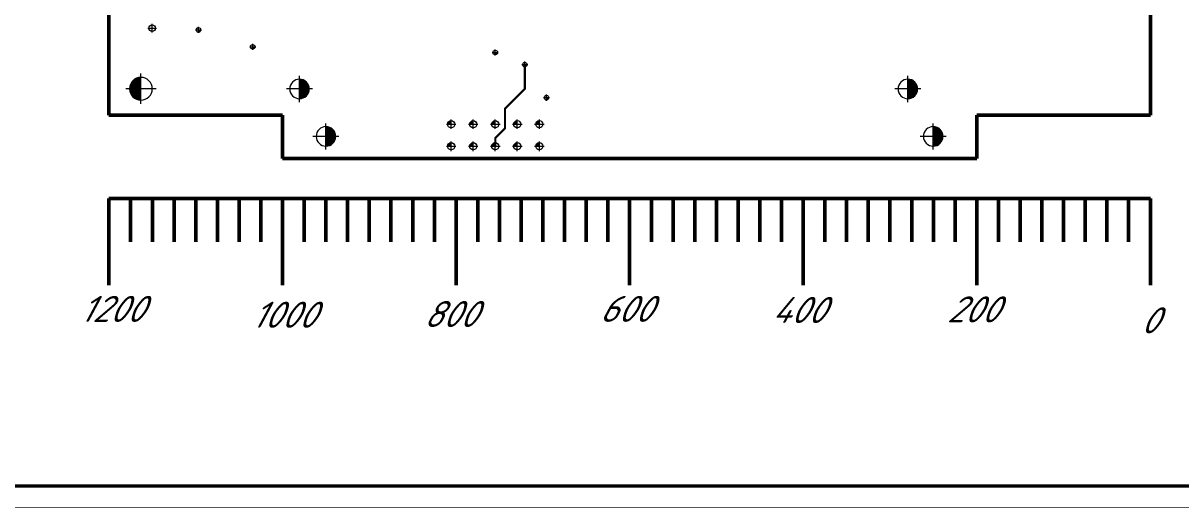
# Paper-space layout 'Layout1' of a CAD drawing. Header units: millimetres. Extents: x 0 to 841, y 0 to 594.
# Drawn here: x 338.3 to 605.1, y 0 to 111.7 of the extents above; entities that cross this region are included whole.
import ezdxf

# ---------------------------------------------------------------- set-up
doc = ezdxf.new("R2010")
doc.units = ezdxf.units.MM
doc.layers.get('0').update_dxf_attribs({"lineweight": 50})
for name, color, linetype in [('BottomLayer', 5, 'Continuous'), ('Mechanical3', 76, 'Continuous'), ('PDF _Геометрия', 7, 'Continuous'), ('PDF _Сплошная заливка', 7, 'Continuous')]:
    doc.layers.add(name, color=color, linetype=linetype)
doc.styles.add('Gost', font='gost.ttf', dxfattribs={"oblique": 15})

psp = doc.layouts.get("Layout1")

# ---------------------------------------------------------------- hatches: boundary and pattern name
at = {"layer": 'PDF _Сплошная заливка', "transparency": 33554559}
for points in [[(379.185, 110.104, -0.4141859), (378.66, 109.58), (378.66, 109.58), (378.66, 109.58), (378.66, 110.104), (378.66, 110.104)], [(391.689, 106.209, -0.4142588), (391.164, 105.684), (391.164, 105.684), (391.164, 105.684), (391.164, 106.209), (391.164, 106.209)], [(447.584, 104.905, -0.414158), (447.059, 104.38), (447.059, 104.38), (447.059, 104.38), (447.059, 104.905), (447.059, 104.905)], [(454.384, 102.105, -0.414158), (453.859, 101.58), (453.859, 101.58), (453.859, 101.58), (453.859, 102.105), (453.859, 102.105)], [(365.39, 99.17, 0.4142185), (362.765, 96.545), (362.765, 96.545), (362.765, 96.545), (365.39, 96.545), (365.39, 96.545)], [(404.192, 96.501, 0.4142051), (401.942, 98.751), (401.942, 98.751), (401.942, 98.751), (401.942, 96.501), (401.942, 96.501)], [(544.398, 96.501, 0.1989376), (543.739, 98.092), (543.739, 98.092, 0.1989376), (542.148, 98.751), (542.148, 98.751), (542.148, 98.751), (542.148, 96.501), (542.148, 96.501)], [(362.765, 96.545, 0.414214), (365.39, 93.92), (365.39, 93.92), (365.39, 93.92), (365.39, 96.545), (365.39, 96.545)], [(401.942, 94.251, 0.4142051), (404.192, 96.501), (404.192, 96.501), (404.192, 96.501), (401.942, 96.501), (401.942, 96.501)], [(542.148, 94.251, 0.1989376), (543.739, 94.91), (543.739, 94.91, 0.1989376), (544.398, 96.501), (544.398, 96.501), (544.398, 96.501), (542.148, 96.501), (542.148, 96.501)], [(459.384, 94.505, -0.4142084), (458.859, 93.98), (458.859, 93.98), (458.859, 93.98), (458.859, 94.505), (458.859, 94.505)], [(436.074, 88.385, -0.4142222), (436.899, 89.21), (436.899, 89.21), (436.899, 89.21), (436.899, 88.385), (436.899, 88.385)], [(441.154, 88.385, -0.4142222), (441.979, 89.21), (441.979, 89.21), (441.979, 89.21), (441.979, 88.385), (441.979, 88.385)], [(446.234, 88.385, -0.4142222), (447.059, 89.21), (447.059, 89.21), (447.059, 89.21), (447.059, 88.385), (447.059, 88.385)], [(451.314, 88.385, -0.4142222), (452.139, 89.21), (452.139, 89.21), (452.139, 89.21), (452.139, 88.385), (452.139, 88.385)], [(456.394, 88.385, -0.4142222), (457.219, 89.21), (457.219, 89.21), (457.219, 89.21), (457.219, 88.385), (457.219, 88.385)], [(410.288, 85.579, 0.4142051), (408.038, 87.829), (408.038, 87.829), (408.038, 87.829), (408.038, 85.579), (408.038, 85.579)], [(408.038, 83.329, 0.4142051), (410.288, 85.579), (410.288, 85.579), (410.288, 85.579), (408.038, 85.579), (408.038, 85.579)], [(550.24, 85.579, 0.4142051), (547.99, 87.829), (547.99, 87.829), (547.99, 87.829), (547.99, 85.579), (547.99, 85.579)], [(547.99, 83.329, 0.4142051), (550.24, 85.579), (550.24, 85.579), (550.24, 85.579), (547.99, 85.579), (547.99, 85.579)], [(436.074, 83.305, -0.4142222), (436.899, 84.13), (436.899, 84.13), (436.899, 84.13), (436.899, 83.305), (436.899, 83.305)], [(441.154, 83.305, -0.4142222), (441.979, 84.13), (441.979, 84.13), (441.979, 84.13), (441.979, 83.305), (441.979, 83.305)], [(446.234, 83.305, -0.4142222), (447.059, 84.13), (447.059, 84.13), (447.059, 84.13), (447.059, 83.305), (447.059, 83.305)], [(451.314, 83.305, -0.4142222), (452.139, 84.13), (452.139, 84.13), (452.139, 84.13), (452.139, 83.305), (452.139, 83.305)], [(456.394, 83.305, -0.4142222), (457.219, 84.13), (457.219, 84.13), (457.219, 84.13), (457.219, 83.305), (457.219, 83.305)]]:
    psp.add_hatch(color=7, dxfattribs=at).paths.add_polyline_path(points)

# ---------------------------------------------------------------- linework, layer by layer
for p, q in [((358.029, 270.5), (358.029, 90.5)), ((598.029, 90.5), (598.029, 270.5)), ((358.029, 90.5), (398.029, 90.5)), ((398.029, 90.5), (398.029, 80.5)), ((558.028, 80.5), (558.029, 90.5)), ((558.029, 90.5), (598.029, 90.5)), ((398.029, 80.5), (558.028, 80.5)), ((358.029, 71.276), (368.029, 71.276)), ((358.029, 71.276), (358.029, 51.276)), ((363.029, 71.276), (363.029, 61.276)), ((368.029, 71.276), (378.029, 71.276)), ((368.029, 71.276), (368.029, 61.276)), ((373.029, 71.276), (373.029, 61.276)), ((378.029, 71.276), (388.029, 71.276)), ((378.029, 71.276), (378.029, 61.276)), ((383.029, 71.276), (383.029, 61.276)), ((388.029, 71.276), (398.029, 71.276)), ((388.029, 71.276), (388.029, 61.276)), ((393.029, 71.276), (393.029, 61.276)), ((398.029, 71.276), (408.029, 71.276)), ((398.029, 71.276), (398.029, 51.276)), ((403.029, 71.276), (403.029, 61.276)), ((408.029, 71.276), (418.029, 71.276)), ((408.029, 71.276), (408.029, 61.276)), ((413.029, 71.276), (413.029, 61.276)), ((418.029, 71.276), (428.029, 71.276)), ((418.029, 71.276), (418.029, 61.276)), ((423.029, 71.276), (423.029, 61.276)), ((428.029, 71.276), (438.029, 71.276)), ((428.029, 71.276), (428.029, 61.276)), ((433.029, 71.276), (433.029, 61.276)), ((438.029, 71.276), (448.029, 71.276)), ((438.029, 71.276), (438.029, 51.276)), ((443.029, 71.276), (443.029, 61.276)), ((448.029, 71.276), (458.029, 71.276)), ((448.029, 71.276), (448.029, 61.276)), ((453.029, 71.276), (453.029, 61.276)), ((458.029, 71.276), (468.029, 71.276)), ((458.029, 71.276), (458.029, 61.276)), ((463.029, 71.276), (463.029, 61.276)), ((468.029, 71.276), (478.029, 71.276)), ((468.029, 71.276), (468.029, 61.276)), ((473.029, 71.276), (473.029, 61.276)), ((478.029, 71.276), (488.029, 71.276)), ((478.029, 71.276), (478.029, 51.276)), ((483.029, 71.276), (483.029, 61.276)), ((488.029, 71.276), (498.029, 71.276)), ((488.029, 71.276), (488.029, 61.276)), ((493.029, 71.276), (493.029, 61.276)), ((498.029, 71.276), (508.029, 71.276)), ((498.029, 71.276), (498.029, 61.276)), ((503.029, 71.276), (503.029, 61.276)), ((508.029, 71.276), (518.029, 71.276)), ((508.029, 71.276), (508.029, 61.276)), ((513.029, 71.276), (513.029, 61.276)), ((518.029, 71.276), (528.029, 71.276)), ((518.029, 71.276), (518.029, 51.276)), ((523.029, 71.276), (523.029, 61.276)), ((528.029, 71.276), (538.029, 71.276)), ((528.029, 71.276), (528.029, 61.276)), ((533.029, 71.276), (533.029, 61.276)), ((538.029, 71.276), (548.029, 71.276)), ((538.029, 71.276), (538.029, 61.276)), ((543.029, 71.276), (543.029, 61.276)), ((548.029, 71.276), (558.029, 71.276)), ((548.029, 71.276), (548.029, 61.276)), ((553.029, 71.276), (553.029, 61.276)), ((558.029, 71.276), (568.029, 71.276)), ((558.029, 71.276), (558.029, 51.276)), ((563.029, 71.276), (563.029, 61.276)), ((568.029, 71.276), (578.029, 71.276)), ((568.029, 71.276), (568.029, 61.276)), ((573.029, 71.276), (573.029, 61.276)), ((578.029, 71.276), (588.029, 71.276)), ((578.029, 71.276), (578.029, 61.276)), ((583.029, 71.276), (583.029, 61.276)), ((588.029, 71.276), (598.029, 71.276)), ((588.029, 71.276), (588.029, 61.276)), ((598.029, 71.276), (593.029, 71.276)), ((593.029, 71.276), (593.029, 61.276)), ((598.029, 71.276), (597.029, 71.276)), ((598.029, 71.276), (598.029, 61.276)), ((598.029, 61.276), (598.029, 51.276))]:
    psp.add_line(p, q)
at = {"lineweight": 50}
for p, q in [((358.029, 90.5), (358.029, 270.5)), ((358.029, 90.5), (358.029, 270.5)), ((598.029, 270.5), (598.029, 90.5)), ((398.029, 90.5), (358.029, 90.5)), ((398.029, 80.5), (398.029, 90.5)), ((558.029, 90.5), (558.028, 80.5)), ((598.029, 90.5), (558.029, 90.5)), ((558.028, 80.5), (398.029, 80.5))]:
    psp.add_line(p, q, dxfattribs=at)
at = {"color": 18, "lineweight": 40, "true_color": 0x000000}
for points, const_width in [([(0.05, 594.007), (841.007, 594.007), (841.007, 0.05), (0.05, 0.05), (0.05, 594.007)], 0.0991), ([(836.05, 5.007), (8.05, 5.007)], 0.749)]:
    psp.add_lwpolyline(points, dxfattribs=dict(at, const_width=const_width))
at = {"layer": 'BottomLayer', "const_width": 0.5}
for points in [[(453.86, 96.504), (453.86, 102.104)], [(453.86, 96.504), (449.31, 91.954)], [(449.31, 87.452), (449.31, 91.954)], [(449.31, 87.452), (447.06, 85.202)], [(447.06, 83.304), (447.06, 85.202)]]:
    psp.add_lwpolyline(points, dxfattribs=at)
at = {"layer": 'BottomLayer', "const_width": 0.25}
for points in [[(453.985, 102.104, -1), (453.735, 102.104, -1)], [(453.985, 96.504, -1), (453.735, 96.504, -1)], [(453.985, 96.504, -1), (453.735, 96.504, -1)], [(449.435, 91.954, -1), (449.185, 91.954, -1)], [(449.435, 91.954, -1), (449.185, 91.954, -1)], [(447.185, 85.202, -1), (446.935, 85.202, -1)], [(447.185, 85.202, -1), (446.935, 85.202, -1)], [(449.435, 87.452, -1), (449.185, 87.452, -1)], [(449.435, 87.452, -1), (449.185, 87.452, -1)], [(447.185, 83.304, -1), (446.935, 83.304, -1)]]:
    psp.add_lwpolyline(points, format="xyb", close=True, dxfattribs=at)
at = {"layer": 'Mechanical3'}
psp.add_line((598.029, 71.276), (598.029, 61.276), dxfattribs=at)
at = {"layer": 'PDF _Геометрия', "lineweight": 9}
for points in [[(367.01, 110.505), (369.01, 110.505)], [(368.01, 109.504), (368.01, 111.504)], [(377.96, 110.105), (379.36, 110.105)], [(378.66, 109.405), (378.66, 110.805)], [(391.164, 105.509), (391.164, 106.909)], [(390.465, 106.209), (391.864, 106.209)], [(446.359, 104.905), (447.759, 104.905)], [(447.059, 104.205), (447.059, 105.605)], [(453.159, 102.104), (454.559, 102.104)], [(453.859, 101.404), (453.859, 102.804)], [(365.389, 93.045), (365.39, 100.044)], [(401.942, 93.501), (401.942, 99.501)], [(542.148, 93.501), (542.148, 99.501)], [(368.89, 96.545), (361.89, 96.545)], [(404.942, 96.501), (398.942, 96.501)], [(545.148, 96.501), (539.148, 96.501)], [(458.159, 94.505), (459.559, 94.505)], [(458.859, 93.805), (458.859, 95.205)], [(408.038, 82.579), (408.038, 88.579)], [(435.8, 88.385), (437.999, 88.385)], [(436.899, 87.285), (436.899, 89.485)], [(440.879, 88.385), (443.079, 88.385)], [(441.979, 87.285), (441.979, 89.485)], [(445.959, 88.385), (448.159, 88.385)], [(447.059, 87.285), (447.059, 89.485)], [(451.039, 88.385), (453.239, 88.385)], [(452.139, 87.285), (452.139, 89.485)], [(456.119, 88.385), (458.319, 88.385)], [(457.219, 87.285), (457.219, 89.485)], [(547.99, 82.579), (547.99, 88.579)], [(411.038, 85.579), (405.038, 85.579)], [(550.99, 85.579), (544.99, 85.579)], [(435.8, 83.305), (437.999, 83.305)], [(436.899, 82.205), (436.899, 84.405)], [(440.879, 83.305), (443.079, 83.305)], [(441.979, 82.205), (441.979, 84.405)], [(445.959, 83.305), (448.159, 83.305)], [(447.059, 82.205), (447.059, 84.405)], [(451.039, 83.305), (453.239, 83.305)], [(452.139, 82.205), (452.139, 84.405)], [(456.119, 83.305), (458.319, 83.305)], [(457.219, 82.205), (457.219, 84.405)]]:
    psp.add_lwpolyline(points, dxfattribs=at)
for points in [[(367.26, 110.505, -0.414158), (368.01, 111.255, -0.414158), (368.76, 110.505, -0.414158), (368.01, 109.755, -0.414158)], [(378.135, 110.105, -0.4143145), (378.66, 110.63, -0.4143145), (379.185, 110.105, -0.4143145), (378.66, 109.58, -0.4143145)], [(390.64, 106.209, -0.4143145), (391.164, 106.734, -0.4143145), (391.689, 106.209, -0.4143145), (391.164, 105.684, -0.4143145)], [(446.534, 104.905, -0.4143145), (447.059, 105.43, -0.4143145), (447.584, 104.905, -0.4143145), (447.059, 104.38, -0.4143145)], [(453.334, 102.104, -0.4140361), (453.859, 102.629, -0.4143145), (454.384, 102.104, -0.4143145), (453.859, 101.579, -0.4140361)], [(368.014, 96.545, 0.4142137), (365.39, 99.17, 0.4142137), (362.765, 96.545, 0.4142588), (365.39, 93.92, 0.4142588)], [(404.192, 96.501, 0.414158), (401.942, 98.751, 0.414158), (399.692, 96.501, 0.414158), (401.942, 94.251, 0.414158)], [(544.398, 96.501, 0.414158), (542.148, 98.751, 0.414158), (539.898, 96.501, 0.414158), (542.148, 94.251, 0.414158)], [(458.334, 94.505, -0.4143145), (458.859, 95.03, -0.4143145), (459.384, 94.505, -0.4143145), (458.859, 93.98, -0.4143145)], [(436.074, 88.385, -0.4142795), (436.899, 89.21, -0.4144568), (437.724, 88.385, -0.4144568), (436.899, 87.56, -0.4142795)], [(441.154, 88.385, -0.4142795), (441.979, 89.21, -0.4144568), (442.804, 88.385, -0.4144568), (441.979, 87.56, -0.4142795)], [(446.234, 88.385, -0.4142795), (447.059, 89.21, -0.4144568), (447.884, 88.385, -0.4144568), (447.059, 87.56, -0.4142795)], [(451.314, 88.385, -0.4142795), (452.139, 89.21, -0.4144568), (452.964, 88.385, -0.4144568), (452.139, 87.56, -0.4142795)], [(456.394, 88.385, -0.4142795), (457.219, 89.21, -0.4144568), (458.044, 88.385, -0.4144568), (457.219, 87.56, -0.4142795)], [(410.288, 85.579, 0.414158), (408.038, 87.829, 0.414158), (405.788, 85.579, 0.414158), (408.038, 83.329, 0.414158)], [(550.24, 85.579, 0.414158), (547.99, 87.829, 0.414158), (545.74, 85.579, 0.414158), (547.99, 83.329, 0.414158)], [(436.074, 83.305, -0.4142795), (436.899, 84.13, -0.4144568), (437.724, 83.305, -0.4144568), (436.899, 82.48, -0.4142795)], [(441.154, 83.305, -0.4142795), (441.979, 84.13, -0.4144568), (442.804, 83.305, -0.4144568), (441.979, 82.48, -0.4142795)], [(446.234, 83.305, -0.4142795), (447.059, 84.13, -0.4144568), (447.884, 83.305, -0.4144568), (447.059, 82.48, -0.4142795)], [(451.314, 83.305, -0.4142795), (452.139, 84.13, -0.4144568), (452.964, 83.305, -0.4144568), (452.139, 82.48, -0.4142795)], [(456.394, 83.305, -0.4142795), (457.219, 84.13, -0.4144568), (458.044, 83.305, -0.4144568), (457.219, 82.48, -0.4142795)]]:
    psp.add_lwpolyline(points, format="xyb", close=True, dxfattribs=at)

# ---------------------------------------------------------------- texts
at = {"char_height": 6, "attachment_point": 1, "style": 'Gost'}
for s, width, insert in [('{\\fGOST type B|b0|i1|c204|p34;1200}', 15.88495, (351.26, 48.831)), ('{\\fGOST type B|b0|i1|c204|p34;600}', 15.88495, (471.014, 48.844)), ('{\\fGOST type B|b0|i1|c204|p34;400}', 15.88495, (510.716, 48.582)), ('{\\fGOST type B|b0|i1|c204|p34;200}', 15.88495, (551.109, 48.726)), ('{\\fGOST type B|b0|i1|c204|p34;1000}', 15.88495, (390.825, 47.491)), ('{\\fGOST type B|b0|i1|c204|p34;800}', 15.88495, (430.451, 47.655)), ('{\\fGOST type B|b0|i1|c204|p34;0}', 5.5, (595.707, 46.202))]:
    psp.add_mtext_dynamic_manual_height_columns(s, width=width, gutter_width=17.5, heights=[0], dxfattribs=dict(at, insert=insert))

doc.saveas('drawing.dxf')
